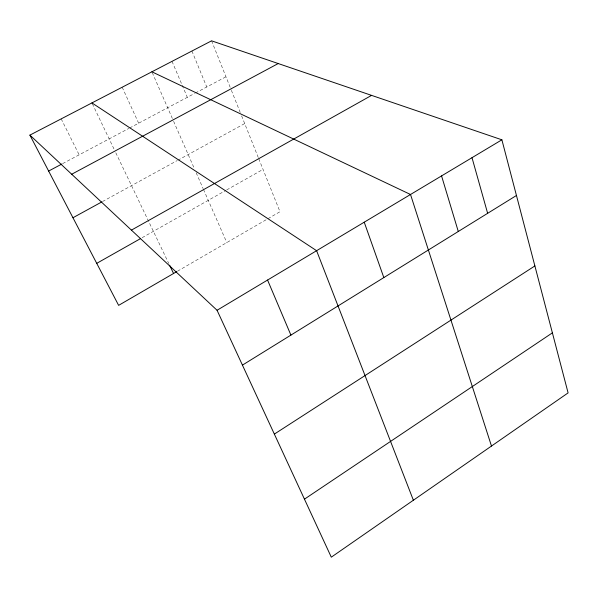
<?xml version="1.0" encoding="UTF-8"?>
<svg xmlns="http://www.w3.org/2000/svg" width="598" height="598" viewBox="0 0 598 598"><rect width="100%" height="100%" fill="white"/><g stroke="black" fill="none" stroke-linecap="round" stroke-linejoin="round"><path stroke-width="0.45" stroke-dasharray="2.99 2.24" d="M177.501 271.193L279.976 211.722L258.672 158.5M142.152 237.683L225.917 190.358M226.717 189.91L263.03 169.398M102.49 201.556L176.948 160.72M177.756 160.279L244.694 123.569M62.655 163.605L128.824 128.428M129.639 127.987L194.612 93.445M195.419 93.019L225.969 76.776M61.19 118.875L79.153 154.837M92.346 103.753L114.233 149.5M115.795 152.767L168.778 263.494M122.179 87.226L138.654 123.195M152.258 72.642L173.241 120.467M173.607 121.312L193.999 167.806M196.181 172.77L203.133 188.617M203.499 189.454L226.799 242.586M172.022 61.362L181.859 84.482M182.218 85.335L187.323 97.325M191.913 51.039L206.751 86.994M211.58 40.828L231.045 89.468M231.381 90.313L240.239 112.446M241.614 115.87L258.336 157.663"/><path stroke-width="0.9" d="M304.457 499.158L552.395 332.854M274.355 434.096L534.889 265.938M242.437 365.116L516.455 195.479M217.059 310.272L501.886 139.805L568.1 392.893L331.299 557.172L217.059 310.272L29.9 135.118L211.58 40.828L501.886 139.805M176.716 271.649L118.628 305.361L29.9 135.118M96.734 263.344L140.545 238.595M131.418 230.125L371.582 95.381M72.963 217.739L101.69 201.989M71.7 174.235L278.212 63.545M48.632 171.058L61.833 164.046M151.892 71.805L410.52 194.492L491.481 446.048M91.943 102.916L316.604 250.697L413.375 500.234M169.578 265.161L173.562 273.48M267.568 280.043L290.912 335.104M364.234 222.194L383.826 277.577M441.563 175.917L458.285 231.486M472.009 157.693L487.639 213.314"/></g></svg>
